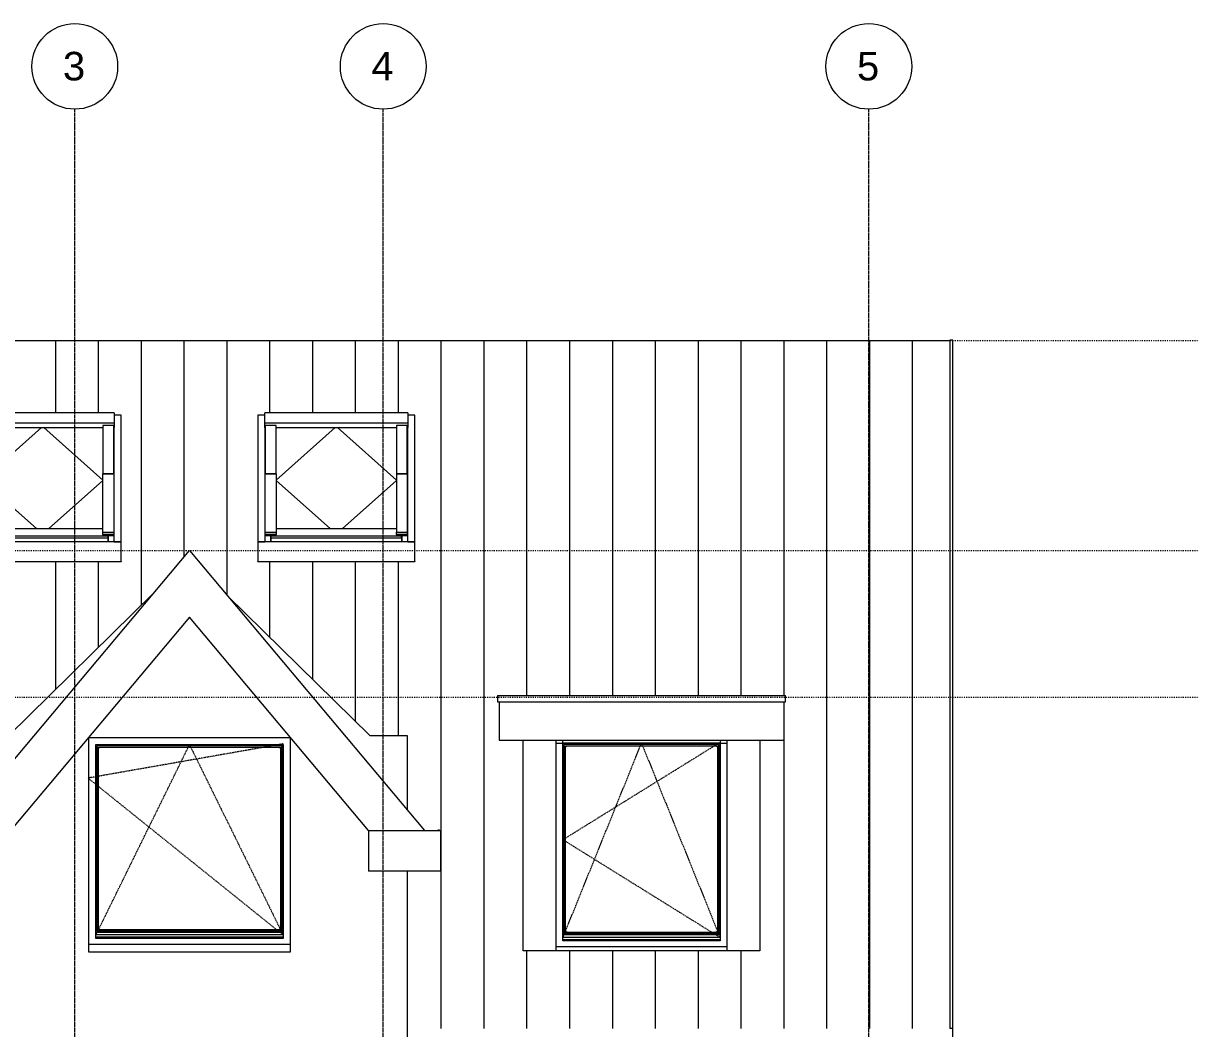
# Model space of a CAD drawing. Header units: millimetres. Extents: x -10099 to 7134, y -2994 to 10688.
# Drawn here: x -1425 to 6802, y 3652 to 10688 of the extents above; entities that cross this region are included whole.
import ezdxf

# ---------------------------------------------------------------- set-up
doc = ezdxf.new("R2010")
doc.units = ezdxf.units.MM
for name, pattern in [('Dash', [6.35, 3.175, -3.175]), ('Dash dot', [15.875, 6.35, -4.7625, 0, -4.7625]), ('grid', [24, 15, -3, 3, -3])]:
    doc.linetypes.add(name, pattern=pattern)
for name, color, linetype, lineweight in [('A-FLOR-LEVL', 51, 'Continuous', 9), ('A-GENM', 13, 'Continuous', 9), ('A-GLAZ', 151, 'Continuous', 9), ('A-GLAZ-HDLN', 1, 'Dash', 18), ('A-ROOF', 132, 'Continuous', 9), ('A-ROOF-OTLN', 132, 'Continuous', 9), ('A-ROOF-PATT', 132, 'Continuous', 9), ('A-WALL', 113, 'Continuous', 9), ('I-WALL', 2, 'Continuous', 9), ('S-GRID', 1, 'Continuous', 9), ('S-GRID-IDEN', 1, 'Continuous', 9)]:
    doc.layers.add(name, color=color, linetype=linetype, lineweight=lineweight)
doc.styles.add('Arial_1', font='arial.ttf', dxfattribs={"height": 200})

# ---------------------------------------------------------------- blocks, each defined once
blk = doc.blocks.new('KOZIJN_TYPE_E - KOZIJN_TYPE_D-2988663-Zuidgevel')
at = {"layer": 'A-GENM'}
for p, q in [((-917.8, 5639.3), (392.2, 5639.3)), ((-917.8, 4282.5), (-917.8, 5639.3)), ((392.2, 5639.3), (392.2, 4282.5)), ((392.2, 4307.5), (-917.8, 4307.5)), ((392.2, 4290.7), (-917.8, 4290.7)), ((392.2, 4282.5), (-917.8, 4282.5)), ((-917.8, 4240.5), (-967.8, 4240.5)), ((392.2, 4240.5), (-917.8, 4240.5)), ((442.2, 4240.5), (392.2, 4240.5))]:
    blk.add_line(p, q, dxfattribs=at)
at = {"layer": 'A-GLAZ'}
for p, q in [((-917.3, 4325), (-917.3, 5638.8)), ((391.7, 5638.8), (-917.3, 5638.8)), ((-908.8, 4333.5), (-908.8, 5630.3)), ((383.2, 5630.3), (-908.8, 5630.3)), ((-899.8, 5621.3), (374.2, 5621.3)), ((-899.8, 4342.5), (-899.8, 5621.3)), ((-892.3, 5613.8), (-899.8, 5621.3)), ((374.2, 5621.3), (366.7, 5613.8)), ((374.2, 5621.3), (374.2, 4342.5)), ((383.2, 4333.5), (383.2, 5630.3)), ((391.7, 4325), (391.7, 5638.8)), ((392.2, 4307.5), (-917.8, 4307.5)), ((391.7, 4325), (-917.3, 4325)), ((383.2, 4333.5), (-908.8, 4333.5)), ((-892.3, 4350), (-899.8, 4342.5)), ((374.2, 4342.5), (-899.8, 4342.5)), ((374.2, 4342.5), (366.7, 4350))]:
    blk.add_line(p, q, dxfattribs=at)
at = {"layer": 'A-GLAZ-HDLN'}
for p, q in [((392.2, 5644.3), (-973.2, 5405.1)), ((-917.8, 4307.5), (-262.8, 5639.3)), ((-262.8, 5639.3), (392.2, 4307.5)), ((-973.2, 5405.1), (392.2, 4307.5))]:
    blk.add_line(p, q, dxfattribs=at)
blk = doc.blocks.new('KOZIJN_TYPE_D - KOZIJN_TYPE_D-2168117-Zuidgevel')
at = {"layer": 'A-GENM'}
for p, q in [((2352.2, 4265), (2352.2, 5670.8)), ((3452.2, 5670.8), (3452.2, 4265)), ((3452.2, 4290), (2352.2, 4290)), ((2352.2, 4223), (2302.2, 4223)), ((3452.2, 4273.2), (2352.2, 4273.2)), ((3452.2, 4265), (2352.2, 4265)), ((3452.2, 4223), (2352.2, 4223)), ((3502.2, 4223), (3452.2, 4223))]:
    blk.add_line(p, q, dxfattribs=at)
at = {"layer": 'A-GLAZ'}
for p, q in [((2302.2, 5650), (3502.2, 5650)), ((2352.7, 4307.5), (2352.7, 5649.5)), ((3451.7, 5649.5), (2352.7, 5649.5)), ((2361.2, 4316), (2361.2, 5641)), ((3443.2, 5641), (2361.2, 5641)), ((2370.2, 5632), (3434.2, 5632)), ((2370.2, 4325), (2370.2, 5632)), ((2377.7, 5624.5), (2370.2, 5632)), ((3434.2, 5632), (3426.7, 5624.5)), ((3434.2, 5632), (3434.2, 4325)), ((3443.2, 4316), (3443.2, 5641)), ((3451.7, 4307.5), (3451.7, 5649.5)), ((3452.2, 4290), (2352.2, 4290)), ((3451.7, 4307.5), (2352.7, 4307.5)), ((3443.2, 4316), (2361.2, 4316)), ((2377.7, 4332.5), (2370.2, 4325)), ((3434.2, 4325), (2370.2, 4325)), ((3434.2, 4325), (3426.7, 4332.5))]:
    blk.add_line(p, q, dxfattribs=at)
at = {"layer": 'A-GLAZ-HDLN'}
for p, q in [((3452.2, 5655), (2352.2, 4973.5)), ((2352.2, 4290), (2902.2, 5650)), ((2902.2, 5650), (3452.2, 4290)), ((2352.2, 4973.5), (3452.2, 4290))]:
    blk.add_line(p, q, dxfattribs=at)
blk = doc.blocks.new('roof-windowsveluxgglintegra---de - Default-2137562-Zuidgevel')
at = {"layer": 'A-GLAZ'}
for p, q in [((-1790.7, 7944.7), (-1840.7, 7944.7)), ((-1840.7, 7944.7), (-1840.7, 7058.1)), ((-1790.7, 7889.8), (-1790.7, 7961.5)), ((-790.7, 7961.5), (-1790.7, 7961.5)), ((-790.7, 7961.5), (-790.7, 7889.8)), ((-740.7, 7944.7), (-790.7, 7944.7)), ((-740.7, 7058.1), (-740.7, 7944.7)), ((-1790.7, 7859.9), (-1790.7, 7889.8)), ((-790.7, 7889.8), (-1790.7, 7889.8)), ((-1790.7, 7859.9), (-1790.7, 7113.1)), ((-1790.7, 7859.9), (-1787.8, 7859.9)), ((-1712.5, 7873), (-1787.8, 7873)), ((-1787.8, 7873), (-1787.8, 7534.1)), ((-1712.5, 7534.1), (-1712.5, 7873)), ((-1712.5, 7859.9), (-868.8, 7859.9)), ((-1298.8, 7859.4), (-1712.5, 7490.8)), ((-1282.5, 7859.4), (-868.8, 7490.8)), ((-793.5, 7873), (-868.8, 7873)), ((-868.8, 7873), (-868.8, 7534.1)), ((-793.5, 7534.1), (-793.5, 7873)), ((-793.5, 7859.9), (-790.7, 7859.9)), ((-790.7, 7889.8), (-790.7, 7859.9)), ((-790.7, 7113.1), (-790.7, 7859.9)), ((-1787.8, 7534.1), (-1712.5, 7534.1)), ((-1787.8, 7126.6), (-1787.8, 7534.1)), ((-1712.5, 7534.1), (-1787.8, 7534.1)), ((-1712.5, 7126.6), (-1712.5, 7534.1)), ((-1712.5, 7488.5), (-1332, 7149.5)), ((-868.8, 7488.5), (-1249.3, 7149.5)), ((-868.8, 7534.1), (-793.5, 7534.1)), ((-868.8, 7126.6), (-868.8, 7534.1)), ((-793.5, 7534.1), (-868.8, 7534.1)), ((-793.5, 7534.1), (-793.5, 7126.6)), ((-1787.8, 7113.1), (-1790.7, 7113.1)), ((-1790.7, 7113.1), (-1790.7, 7058.1)), ((-1787.8, 7110.4), (-1787.8, 7126.6)), ((-1787.8, 7126.6), (-1712.5, 7126.6)), ((-1712.5, 7110.4), (-1787.8, 7110.4)), ((-1787.8, 7110.4), (-1787.8, 7102.7)), ((-1787.8, 7102.7), (-1712.5, 7102.7)), ((-1748.7, 7095.8), (-1748.7, 7102.7)), ((-1748.7, 7058.1), (-1748.7, 7094.7)), ((-1748.7, 7094.7), (-1745.7, 7094.7)), ((-1748.7, 7094.7), (-1748.7, 7058.1)), ((-1745.7, 7099.2), (-1745.7, 7102.2)), ((-1745.7, 7085.6), (-1745.7, 7099.2)), ((-835.7, 7099.2), (-1745.7, 7099.2)), ((-835.7, 7085.6), (-1745.7, 7085.6)), ((-868.8, 7149.5), (-1712.5, 7149.5)), ((-1712.5, 7126.6), (-1712.5, 7110.4)), ((-1712.5, 7102.7), (-1712.5, 7110.4)), ((-868.8, 7110.4), (-868.8, 7126.6)), ((-868.8, 7126.6), (-793.5, 7126.6)), ((-793.5, 7110.4), (-868.8, 7110.4)), ((-868.8, 7110.4), (-868.8, 7102.7)), ((-868.8, 7102.7), (-793.5, 7102.7)), ((-835.7, 7102.2), (-835.7, 7099.2)), ((-835.7, 7099.2), (-835.7, 7085.6)), ((-835.7, 7094.7), (-832.7, 7094.7)), ((-832.7, 7102.7), (-832.7, 7095.8)), ((-832.7, 7094.7), (-832.7, 7058.1)), ((-832.7, 7058.1), (-832.7, 7094.7)), ((-793.5, 7126.6), (-793.5, 7110.4)), ((-790.7, 7113.1), (-793.5, 7113.1)), ((-793.5, 7102.7), (-793.5, 7110.4)), ((-790.7, 7058.1), (-790.7, 7113.1)), ((-1840.7, 7058.1), (-1790.7, 7058.1)), ((-740.7, 7058.1), (-1840.7, 7058.1)), ((-1840.7, 7058.1), (-1840.7, 6921.7)), ((-790.7, 7058.1), (-740.7, 7058.1)), ((-740.7, 6921.7), (-740.7, 7058.1)), ((-1840.7, 6921.7), (-740.7, 6921.7)), ((-1840.7, 6918.1), (-1840.7, 6921.7)), ((-740.7, 6918.1), (-1840.7, 6918.1)), ((-740.7, 6921.7), (-740.7, 6918.1))]:
    blk.add_line(p, q, dxfattribs=at)
blk = doc.blocks.new('roof-windowsveluxgglintegra---de - Default-2137839-Zuidgevel')
at = {"layer": 'A-GLAZ'}
for p, q in [((265.1, 7944.7), (215.1, 7944.7)), ((215.1, 7944.7), (215.1, 7058.1)), ((265.1, 7889.8), (265.1, 7961.5)), ((1265.1, 7961.5), (265.1, 7961.5)), ((1265.1, 7961.5), (1265.1, 7889.8)), ((1315.1, 7944.7), (1265.1, 7944.7)), ((1315.1, 7058.1), (1315.1, 7944.7)), ((265.1, 7859.9), (265.1, 7889.8)), ((1265.1, 7889.8), (265.1, 7889.8)), ((265.1, 7859.9), (265.1, 7113.1)), ((265.1, 7859.9), (268, 7859.9)), ((343.3, 7873), (268, 7873)), ((268, 7873), (268, 7534.1)), ((343.3, 7534.1), (343.3, 7873)), ((343.3, 7859.9), (1187, 7859.9)), ((757, 7859.4), (343.3, 7490.8)), ((773.3, 7859.4), (1187, 7490.8)), ((1262.3, 7873), (1187, 7873)), ((1187, 7873), (1187, 7534.1)), ((1262.3, 7534.1), (1262.3, 7873)), ((1262.3, 7859.9), (1265.1, 7859.9)), ((1265.1, 7889.8), (1265.1, 7859.9)), ((1265.1, 7113.1), (1265.1, 7859.9)), ((268, 7534.1), (343.3, 7534.1)), ((268, 7126.6), (268, 7534.1)), ((343.3, 7534.1), (268, 7534.1)), ((343.3, 7534.1), (343.3, 7126.6)), ((343.3, 7488.5), (723.8, 7149.5)), ((1187, 7488.5), (806.5, 7149.5)), ((1187, 7534.1), (1262.3, 7534.1)), ((1187, 7534.1), (1187, 7126.6)), ((1262.3, 7534.1), (1187, 7534.1)), ((1262.3, 7534.1), (1262.3, 7126.6)), ((268, 7113.1), (265.1, 7113.1)), ((265.1, 7113.1), (265.1, 7058.1)), ((268, 7110.4), (268, 7126.6)), ((268, 7126.6), (343.3, 7126.6)), ((343.3, 7110.4), (268, 7110.4)), ((268, 7110.4), (268, 7102.7)), ((268, 7102.7), (343.3, 7102.7)), ((307.1, 7095.8), (307.1, 7102.7)), ((307.1, 7058.1), (307.1, 7094.7)), ((307.1, 7094.7), (310.1, 7094.7)), ((307.1, 7094.7), (307.1, 7058.1)), ((310.1, 7099.2), (310.1, 7102.2)), ((310.1, 7085.6), (310.1, 7099.2)), ((1220.1, 7099.2), (310.1, 7099.2)), ((1220.1, 7085.6), (310.1, 7085.6)), ((1187, 7149.5), (343.3, 7149.5)), ((343.3, 7126.6), (343.3, 7110.4)), ((343.3, 7102.7), (343.3, 7110.4)), ((1187, 7126.6), (1262.3, 7126.6)), ((1187, 7110.4), (1187, 7126.6)), ((1262.3, 7110.4), (1187, 7110.4)), ((1187, 7110.4), (1187, 7102.7)), ((1187, 7102.7), (1262.3, 7102.7)), ((1220.1, 7102.2), (1220.1, 7099.2)), ((1220.1, 7099.2), (1220.1, 7085.6)), ((1220.1, 7094.7), (1223.1, 7094.7)), ((1223.1, 7102.7), (1223.1, 7095.8)), ((1223.1, 7094.7), (1223.1, 7058.1)), ((1223.1, 7058.1), (1223.1, 7094.7)), ((1262.3, 7126.6), (1262.3, 7110.4)), ((1265.1, 7113.1), (1262.3, 7113.1)), ((1262.3, 7102.7), (1262.3, 7110.4)), ((1265.1, 7058.1), (1265.1, 7113.1)), ((215.1, 7058.1), (265.1, 7058.1)), ((1315.1, 7058.1), (215.1, 7058.1)), ((215.1, 7058.1), (215.1, 6921.7)), ((1265.1, 7058.1), (1315.1, 7058.1)), ((1315.1, 6921.7), (1315.1, 7058.1)), ((215.1, 6921.7), (1315.1, 6921.7)), ((215.1, 6918.1), (215.1, 6921.7)), ((1315.1, 6918.1), (215.1, 6918.1)), ((1315.1, 6921.7), (1315.1, 6918.1))]:
    blk.add_line(p, q, dxfattribs=at)
blk = doc.blocks.new('Grid - r_3_0mm-1753543-Zuidgevel')
at = {"layer": 'S-GRID-IDEN'}
blk.add_circle((-5019.2, 10387.6), 300, dxfattribs=at)

msp = doc.modelspace()

# ---------------------------------------------------------------- hatches: boundary and pattern name
at = {"layer": 'A-ROOF-PATT'}
h = msp.add_hatch(dxfattribs=at)
h.set_pattern_fill('FP_4', color=256, style=0, pattern_type=2)
h.set_pattern_definition([(90, (0, 3623.72), (-300, 2e-14), [])])
h.paths.add_polyline_path([(-5587.6, 3652.1), (-1789.3, 3652.1), (-1789.3, 4752.9), (-2011, 4752.9), (-2011.1, 5026.9), (-2014.3, 5026.9), (-2014.3, 5039.6), (-1907.5, 5038.9), (-1789.3, 5179.9), (-1789.3, 5705.6), (-1679.3, 5705.6), (-1679.3, 5700), (-1531.4, 5700), (-514.9, 6698.6), (-262.8, 6999), (4.2, 6680.8), (1002.7, 5700), (1263.7, 5700), (1263.7, 5179.8), (1382, 5038.9), (1497.1, 5038.9), (1497.1, 4752.9), (1263.7, 4752.9), (1263.7, 3652.1), (5062.1, 3652.1), (5062.1, 8469.4), (-4608.3, 8469.4), (-4609.2, 8278.3), (-4614.3, 8261.8), (-4627.1, 8248.3), (-4642.9, 8242.1), (-4646.6, 8241.2), (-4663.1, 8242.3), (-4681.5, 8251.2), (-4692.8, 8265.1), (-4697.2, 8282), (-4697.2, 8469.4), (-5587.6, 8469.4), (-5587.6, 3670.3)])
h.paths.add_polyline_path([(-4255.8, 4195.8), (-4255.8, 5670.8), (-4408.8, 5670.8), (-4408.8, 5937.9), (-4420.8, 5937.9), (-4420.8, 5983.3), (-2434.8, 5983.3), (-2434.8, 5937.9), (-2446.8, 5937.9), (-2446.8, 5670.8), (-2599.8, 5670.8), (-2599.8, 4195.8), (-4048.5, 4195.8)])
h.paths.add_polyline_path([(2074.2, 4195.8), (2074.2, 5670.8), (1905.2, 5670.8), (1905.2, 5937.9), (1893.2, 5937.9), (1893.2, 5983.3), (3911.2, 5983.3), (3911.2, 5937.9), (3899.2, 5937.9), (3899.2, 5670.8), (3730.2, 5670.8), (3730.2, 4195.8), (2474.6, 4195.8)])
h.paths.add_polyline_path([(-1840.7, 6918.1), (-1840.7, 7944.7), (-1790.7, 7944.7), (-1790.7, 7961.5), (-790.7, 7961.5), (-790.7, 7944.7), (-740.7, 7944.7), (-740.7, 6918.1), (-1369.1, 6918.1)])
h.paths.add_polyline_path([(1315.1, 6918.1), (215.1, 6918.1), (215.1, 7944.7), (265.1, 7944.7), (265.1, 7961.5), (1265.1, 7961.5), (1265.1, 7944.7), (1315.1, 7944.7), (1315.1, 6921.7)])

# ---------------------------------------------------------------- linework, layer by layer
at = {"layer": 'A-FLOR-LEVL', "linetype": 'Dash dot'}
for p, q in [((-8019.2, 8469.4), (6802.1, 8469.4)), ((-8019.2, 6997.8), (6802.1, 6997.8)), ((-8019.2, 5971.8), (6802.1, 5971.8))]:
    msp.add_line(p, q, dxfattribs=at)
at = {"layer": 'A-ROOF'}
for p, q in [((-4608.3, 8469.4), (5062.1, 8469.4)), ((2074.2, 4195.8), (2074.2, 4199.5)), ((3730.2, 4199.5), (3730.2, 4195.8)), ((3730.2, 4195.8), (2074.2, 4195.8))]:
    msp.add_line(p, q, dxfattribs=at)
at = {"layer": 'A-ROOF-OTLN'}
for p, q in [((5081.1, 8471.2), (5062.1, 8471.2)), ((5062.1, 8471.2), (5062.1, 3652.1)), ((5081.1, 3366.1), (5081.1, 8471.2)), ((-1907.5, 5038.9), (-262.8, 6999)), ((-262.8, 6999), (1382, 5038.9)), ((-262.8, 6532.3), (-1515.9, 5038.9)), ((990.4, 5038.9), (-262.8, 6532.3)), ((1893.2, 5983.3), (1893.2, 5937.9)), ((1893.2, 5983.3), (3911.2, 5983.3)), ((1893.2, 5937.9), (3911.2, 5937.9)), ((1905.2, 5937.9), (1905.2, 5670.8)), ((3899.2, 5937.9), (3899.2, 5670.8)), ((3911.2, 5937.9), (3911.2, 5983.3)), ((1905.2, 5670.8), (3899.2, 5670.8)), ((990.4, 5038.9), (1497.1, 5038.9)), ((990.4, 5038.9), (990.4, 4752.9)), ((1488.7, 5039.6), (1476, 5039.6)), ((1497.1, 4752.9), (1497.1, 5038.9)), ((1497.1, 4752.9), (990.4, 4752.9)), ((5081.1, 3652.1), (5062.1, 3652.1))]:
    msp.add_line(p, q, dxfattribs=at)
at = {"layer": 'A-WALL'}
for p, q in [((-514.9, 6698.6), (-1531.4, 5700)), ((1002.7, 5700), (4.2, 6680.8)), ((-967.8, 4187.5), (-967.8, 5689.3)), ((-967.8, 5689.3), (442.2, 5689.3)), ((442.2, 5689.3), (442.2, 4187.5)), ((1263.7, 5700), (1002.7, 5700)), ((1263.7, 5179.8), (1263.7, 5700)), ((1263.7, 0), (1263.7, 4752.9)), ((442.2, 4187.5), (-967.8, 4187.5))]:
    msp.add_line(p, q, dxfattribs=at)
at = {"layer": 'I-WALL'}
for p, q in [((2074.2, 4199.5), (2074.2, 5670.8)), ((2302.2, 5670.8), (2302.2, 4195.8)), ((3502.2, 4195.8), (3502.2, 5670.8)), ((3730.2, 5670.8), (3730.2, 4199.5))]:
    msp.add_line(p, q, dxfattribs=at)
at = {"layer": 'S-GRID', "linetype": 'grid'}
for p, q in [((-1066.3, -1885.9), (-1066.3, 10087.6)), ((1093.7, -1885.9), (1093.7, 10087.6)), ((4493.7, -1885.9), (4493.7, 10087.6))]:
    msp.add_line(p, q, dxfattribs=at)

# ---------------------------------------------------------------- block references
at = {"layer": 'A-GLAZ'}
for name in ['roof-windowsveluxgglintegra---de - Default-2137562-Zuidgevel', 'roof-windowsveluxgglintegra---de - Default-2137839-Zuidgevel', 'KOZIJN_TYPE_E - KOZIJN_TYPE_D-2988663-Zuidgevel', 'KOZIJN_TYPE_D - KOZIJN_TYPE_D-2168117-Zuidgevel']:
    msp.add_blockref(name, (0, 0), dxfattribs=at)
at = {"layer": 'S-GRID-IDEN'}
for p in [(3952.9, 0), (6112.9, 0), (9513, 0)]:
    msp.add_blockref('Grid - r_3_0mm-1753543-Zuidgevel', p, dxfattribs=at)

# ---------------------------------------------------------------- texts
at = {"layer": 'S-GRID-IDEN', "char_height": 200, "width": 192.405, "attachment_point": 1, "style": 'Arial_1'}
for s, insert in [('3', (-1148.9, 10489.1)), ('4', (1011.1, 10489.1)), ('5', (4411.1, 10489.1))]:
    msp.add_mtext(s, dxfattribs=dict(at, insert=insert))

doc.saveas('drawing.dxf')
